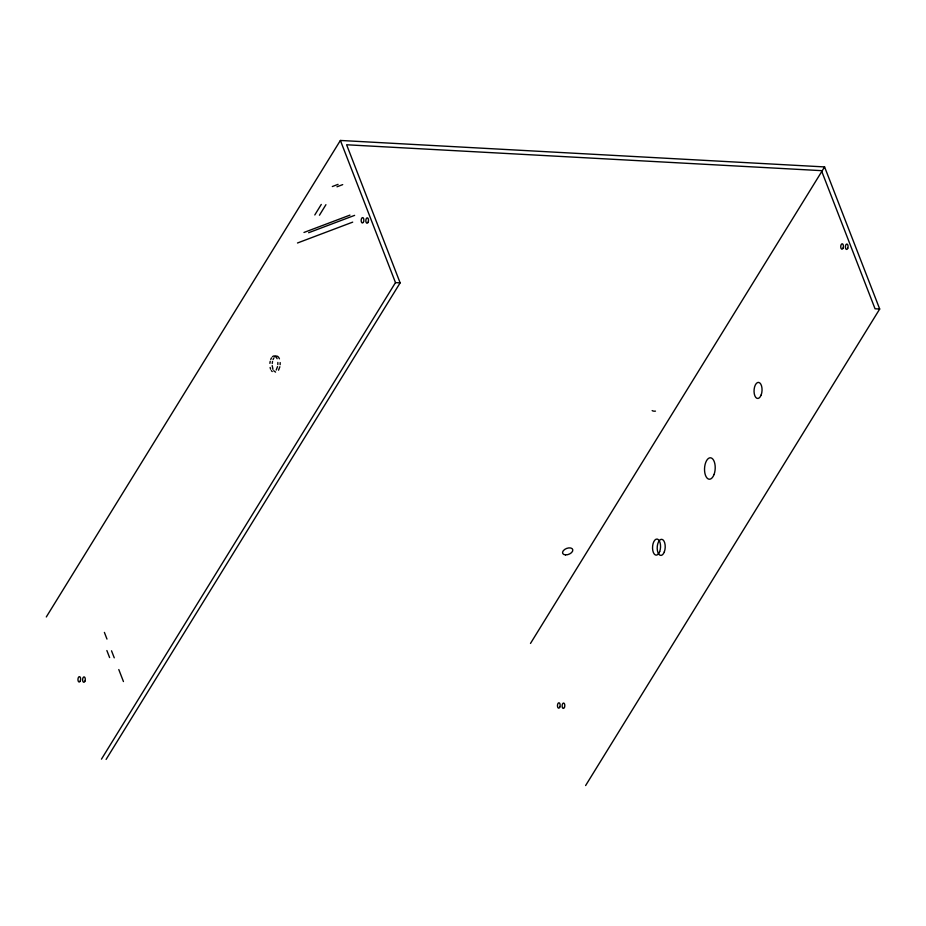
<?xml version="1.0" encoding="UTF-8"?>
<svg xmlns="http://www.w3.org/2000/svg" width="926" height="926" viewBox="0 0 926 926"><rect width="100%" height="100%" fill="white"/><g stroke="black" fill="none" stroke-linecap="round" stroke-linejoin="round"><path stroke-width="1.39" d="M277.823 364.555L277.846 362.46M280.15 364.682L280.173 362.587M269.894 363.362L270.195 361.314M272.221 363.49L272.522 361.441M277.522 366.615L276.214 370.053M279.849 366.742L278.541 370.18M270.739 359.438L271.492 357.864M273.066 359.566L273.83 357.992M46.3 616.959L340.386 140.451L824.58 166.923L879.7 309.029L585.614 785.549M319.447 215.214L325.929 204.692M101.455 759.158L395.483 282.615L340.386 140.451M106.108 759.413L400.136 282.87L346.613 144.769L821.466 170.65L875.047 308.775L879.7 309.029M530.494 643.431L824.58 166.923M314.794 214.959L321.276 204.438M303.971 232.472L349.97 215.11M308.636 232.727L354.623 215.364M297.489 242.994L352.69 222.136M332.33 186.531L338.048 184.367M336.983 186.786L342.701 184.621M395.483 282.615L400.136 282.87M275.554 372.113L273.656 370.736M271.33 370.608L272.232 371.558M104.395 632.4L106.976 639.079M111.525 650.804L114.257 657.83M118.794 669.556L123.447 681.559M106.872 650.55L109.604 657.576M272.939 369.347L272.198 365.596M270.114 367.46L270.612 369.219M272.418 356.718A8.056 3.993 -86.9 0 1 277.106 358.709M274.744 356.846A8.056 3.993 -86.9 0 1 279.432 358.837M655.469 411.132A5.371 3.137 -21.2 0 1 652.159 410.588M843.123 247.994A2.685 1.331 -86.9 0 0 842.29 243.804A2.685 1.331 -86.9 0 0 840.831 247.647A2.685 1.331 -86.9 0 0 843.123 247.994M847.776 248.249A2.685 1.331 -86.9 0 0 846.943 244.059A2.685 1.331 -86.9 0 0 845.484 247.902A2.685 1.331 -86.9 0 0 847.776 248.249M363.559 221.789A2.685 1.331 -86.9 0 0 362.726 217.598A2.685 1.331 -86.9 0 0 361.267 221.441A2.685 1.331 -86.9 0 0 363.559 221.789M564.501 707.244A2.685 1.331 -86.9 0 0 563.668 703.054A2.685 1.331 -86.9 0 0 562.209 706.897A2.685 1.331 -86.9 0 0 564.501 707.244M659.671 551.618A8.056 3.993 -86.9 0 0 657.182 539.071A8.056 3.993 -86.9 0 0 652.807 550.6A8.056 3.993 -86.9 0 0 659.671 551.618M664.336 551.873A8.056 3.993 -86.9 0 0 661.835 539.326A8.056 3.993 -86.9 0 0 657.46 550.854A8.056 3.993 -86.9 0 0 664.336 551.873M761.172 394.951A8.056 3.993 -86.9 0 0 758.672 382.403A8.056 3.993 -86.9 0 0 754.308 393.932A8.056 3.993 -86.9 0 0 761.172 394.951M714.039 474.529A10.742 5.324 -86.9 0 0 710.705 457.803A10.742 5.324 -86.9 0 0 704.883 473.174A10.742 5.324 -86.9 0 0 714.039 474.529M565.52 554.882A5.371 3.137 -21.2 0 0 572.8 549.847A5.371 3.137 -21.2 0 0 564.733 549.407A5.371 3.137 -21.2 0 0 565.52 554.882M368.212 222.043A2.685 1.331 -86.9 0 0 367.379 217.853A2.685 1.331 -86.9 0 0 365.92 221.696A2.685 1.331 -86.9 0 0 368.212 222.043M80.342 680.841A2.685 1.331 -86.9 0 0 79.509 676.651A2.685 1.331 -86.9 0 0 78.05 680.494A2.685 1.331 -86.9 0 0 80.342 680.841M84.984 681.096A2.685 1.331 -86.9 0 0 84.15 676.906A2.685 1.331 -86.9 0 0 82.692 680.749A2.685 1.331 -86.9 0 0 84.984 681.096M559.848 706.989A2.685 1.331 -86.9 0 0 559.015 702.799A2.685 1.331 -86.9 0 0 557.556 706.642A2.685 1.331 -86.9 0 0 559.848 706.989"/></g></svg>
